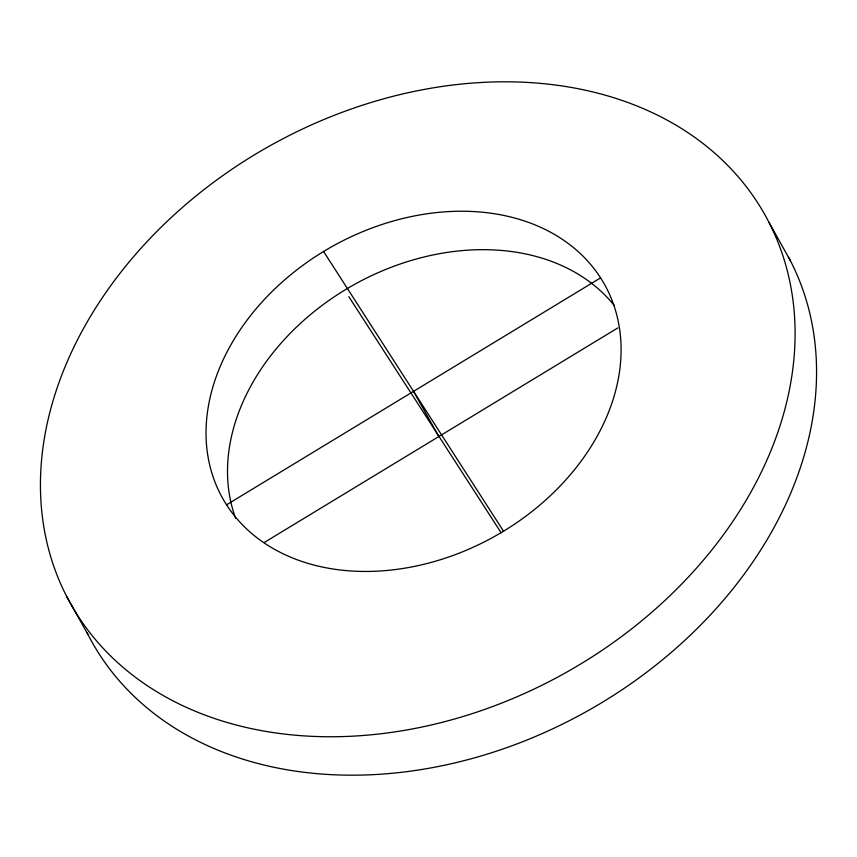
<?xml version="1.0" encoding="UTF-8"?>
<svg xmlns="http://www.w3.org/2000/svg" width="857" height="857" viewBox="0 0 857 857"><rect width="100%" height="100%" fill="white"/><g stroke="black" fill="none" stroke-linecap="round" stroke-linejoin="round"><path stroke-width="1.29" d="M226.548 504.827L600.575 277.861M264.363 542.427L617.854 327.91M348.853 296.693L501.109 532.733M323.582 251.487L503.541 531.211M768.868 222.156A397.916 302.125 -29.2 0 1 361.911 735.585A397.916 302.125 -29.2 0 1 122.508 270.116A397.916 302.125 -29.2 0 1 768.868 222.156L790.336 260.582M413.556 391.349L438.827 436.556M66.664 596.418L88.132 634.844M788.515 257.111A397.916 302.125 -29.2 0 1 578.218 716.045A397.916 302.125 -29.2 0 1 86.953 632.52M235.686 518.464A218.856 166.172 -29.2 0 1 353.341 285.07A218.856 166.172 -29.2 0 1 614.351 305.595M344.942 570.483A218.856 166.172 -29.2 0 0 617.49 317.926A218.856 166.172 -29.2 0 0 278.246 285.617A218.856 166.172 -29.2 0 0 344.942 570.483"/></g></svg>
